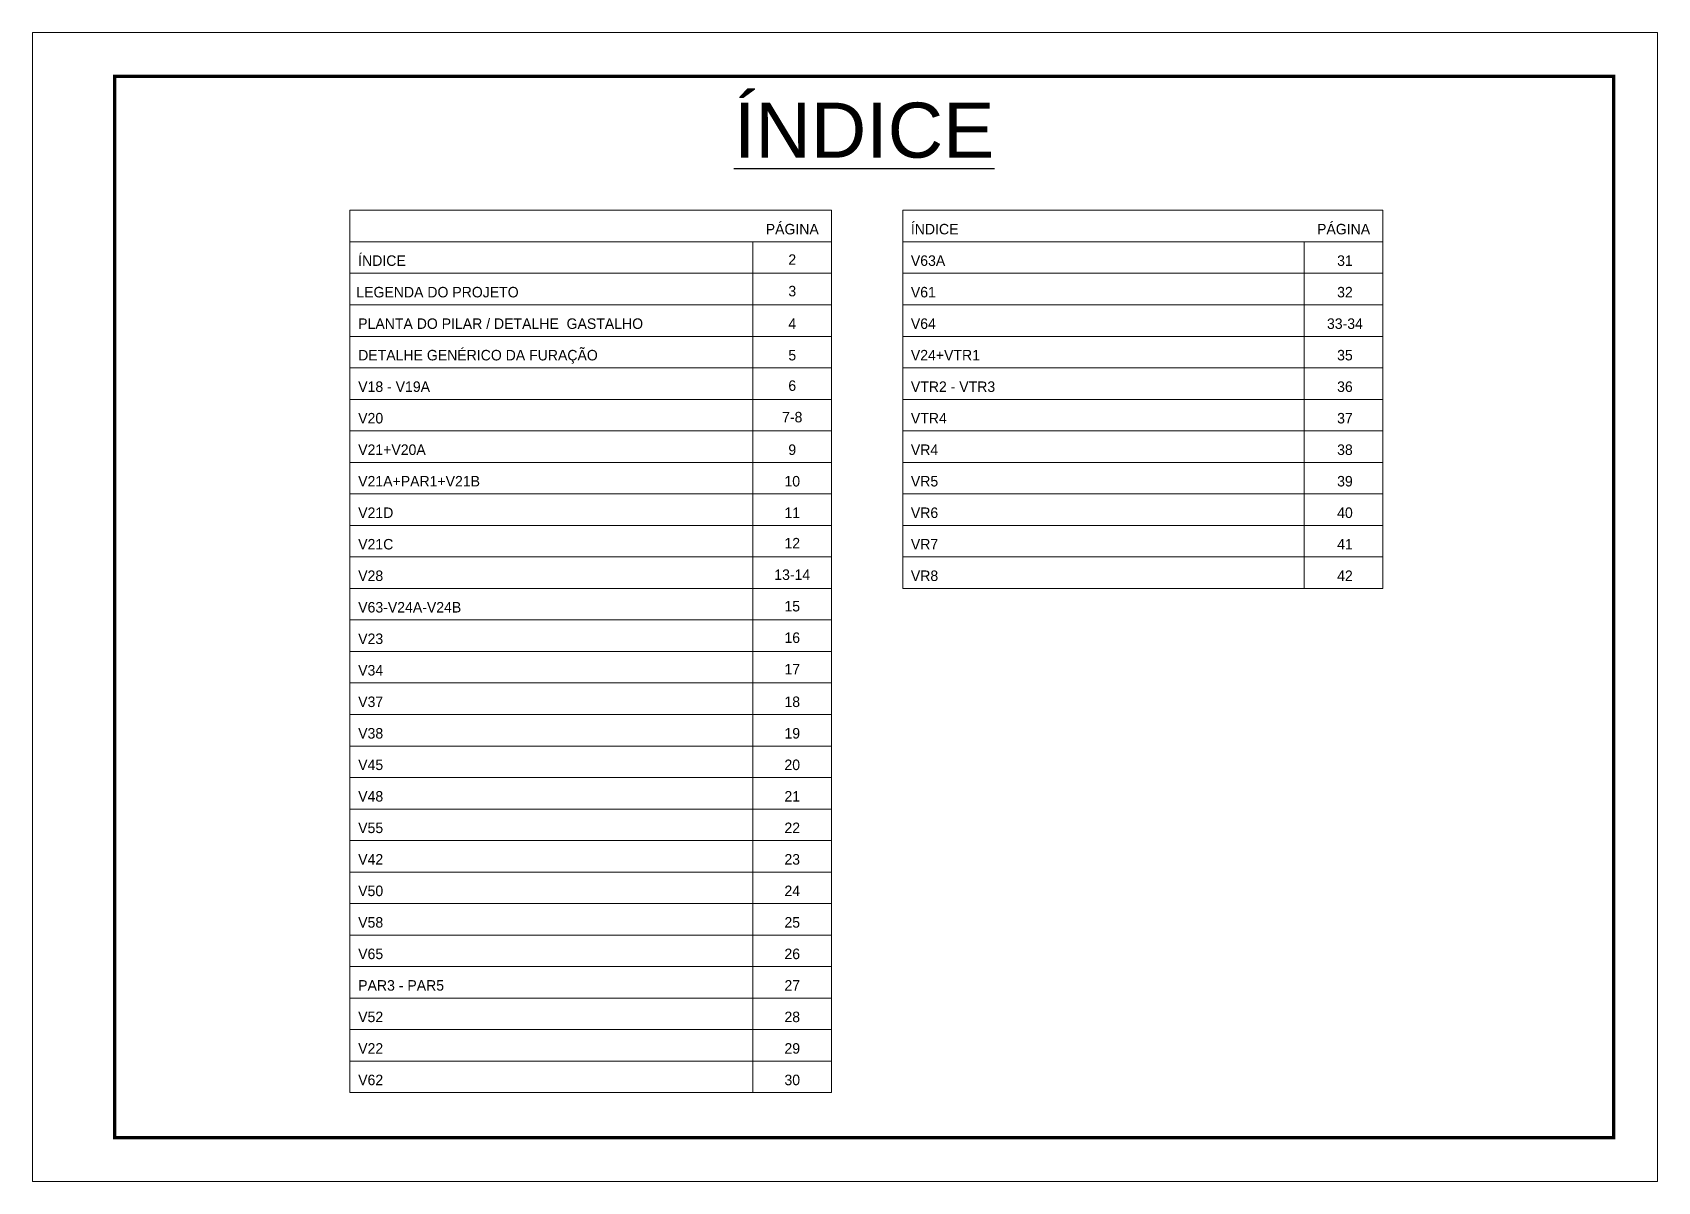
# Model space of a CAD drawing. Extents: x 0 to 6325, y 5574 to 19307.
# Drawn here: x 1585 to 3070, y 17060 to 18110 of the extents above; entities that cross this region are included whole.
import ezdxf
from ezdxf.enums import TextEntityAlignment as Align

# ---------------------------------------------------------------- set-up
doc = ezdxf.new("R2010")
doc.units = 0
doc.layers.add('CARIMBO', color=255, linetype='Continuous', lineweight=9)
doc.layers.add('Folhas', color=255, linetype='Continuous', lineweight=9)
doc.styles.add('arial', font='arial.ttf')
doc.styles.add('Tecnologia', font='')
doc.styles.get('Tecnologia').set_extended_font_data('Forgotten Futurist')

msp = doc.modelspace()

# ---------------------------------------------------------------- linework, layer by layer
at = {"layer": 'CARIMBO'}
for p, q in [((1875.13, 17947.51), (2315.21, 17947.51)), ((1875.13, 17947.51), (1875.13, 17141.22)), ((2315.21, 17947.51), (2315.21, 17141.22)), ((2380.2, 17947.51), (2819.05, 17947.51)), ((2380.2, 17947.51), (2380.2, 17601.96)), ((2819.05, 17947.51), (2819.05, 17601.96)), ((1875.13, 17918.71), (2315.21, 17918.71)), ((2243.39, 17918.71), (2243.39, 17141.22)), ((2380.2, 17918.71), (2819.05, 17918.71)), ((2747.23, 17918.71), (2747.23, 17601.96)), ((1875.13, 17889.92), (2315.21, 17889.92)), ((2380.2, 17889.92), (2819.05, 17889.92)), ((1875.13, 17861.12), (2315.21, 17861.12)), ((2380.2, 17861.12), (2819.05, 17861.12)), ((1875.13, 17832.33), (2315.21, 17832.33)), ((2380.2, 17832.33), (2819.05, 17832.33)), ((1875.13, 17803.53), (2315.21, 17803.53)), ((2380.2, 17803.53), (2819.05, 17803.53)), ((1875.13, 17774.73), (2315.21, 17774.73)), ((2380.2, 17774.73), (2819.05, 17774.73)), ((1875.13, 17745.94), (2315.21, 17745.94)), ((2380.2, 17745.94), (2819.05, 17745.94)), ((1875.13, 17717.14), (2315.21, 17717.14)), ((2380.2, 17717.14), (2819.05, 17717.14)), ((1875.13, 17688.34), (2315.21, 17688.34)), ((2380.2, 17688.34), (2819.05, 17688.34)), ((1875.13, 17659.55), (2315.21, 17659.55)), ((2380.2, 17659.55), (2819.05, 17659.55)), ((1875.13, 17630.75), (2315.21, 17630.75)), ((2380.2, 17630.75), (2819.05, 17630.75)), ((1875.13, 17601.96), (2315.21, 17601.96)), ((2380.2, 17601.96), (2819.05, 17601.96)), ((1875.13, 17573.16), (2315.21, 17573.16)), ((1875.13, 17544.36), (2315.21, 17544.36)), ((1875.13, 17515.57), (2315.21, 17515.57)), ((1875.13, 17486.77), (2315.21, 17486.77)), ((1875.13, 17457.97), (2315.21, 17457.97)), ((1875.13, 17429.18), (2315.21, 17429.18)), ((1875.13, 17400.38), (2315.21, 17400.38)), ((1875.13, 17371.59), (2315.21, 17371.59)), ((1875.13, 17342.79), (2315.21, 17342.79)), ((1875.13, 17313.99), (2315.21, 17313.99)), ((1875.13, 17285.2), (2315.21, 17285.2)), ((1875.13, 17256.4), (2315.21, 17256.4)), ((1875.13, 17227.6), (2315.21, 17227.6)), ((1875.13, 17198.81), (2315.21, 17198.81)), ((1875.13, 17170.01), (2315.21, 17170.01)), ((1875.13, 17141.22), (2315.21, 17141.22))]:
    msp.add_line(p, q, dxfattribs=at)
at = {"layer": 'Folhas'}
msp.add_lwpolyline([(1585, 17060), (3070, 17060), (3070, 18110), (1585, 18110)], close=True, dxfattribs=at)
at = {"layer": 'Folhas', "color": 30, "const_width": 3}
msp.add_lwpolyline([(1660, 17100), (3030, 17100), (3030, 18070), (1660, 18070)], close=True, dxfattribs=at)

# ---------------------------------------------------------------- texts
at = {"color": 0, "linetype": 'Continuous', "ltscale": 5, "style": 'arial'}
msp.add_text('%%UÍNDICE', height=50.279, dxfattribs=at).set_placement((2345, 17995.64), align=Align.CENTER)
at = {"layer": 'CARIMBO', "style": 'Tecnologia'}
for s, height, p in [('PÁGINA', 9.599, (2279.3, 17925.52)), ('PÁGINA', 9.599, (2783.14, 17925.52)), ('2', 9.6, (2279.3, 17897.69)), ('31', 9.599, (2784.37, 17896.72)), ('3', 9.6, (2279.3, 17868.89)), ('32', 9.599, (2784.37, 17867.93)), ('4', 9.6, (2279.3, 17839.13)), ('33-34', 9.599, (2784.37, 17839.13)), ('35', 9.599, (2784.37, 17810.34)), ('5', 9.6, (2279.3, 17810.34)), ('6', 9.6, (2279.3, 17782.51)), ('36', 9.599, (2784.37, 17781.54)), ('7-8', 9.599, (2279.3, 17753.71)), ('37', 9.599, (2784.37, 17752.74)), ('9', 9.6, (2279.3, 17723.95)), ('38', 9.599, (2784.37, 17723.95)), ('10', 9.599, (2279.3, 17695.15)), ('39', 9.599, (2784.37, 17695.15)), ('11', 9.599, (2279.3, 17666.35)), ('40', 9.599, (2784.37, 17666.35)), ('12', 9.599, (2279.3, 17638.52)), ('41', 9.599, (2784.37, 17637.56)), ('13-14', 9.599, (2279.3, 17609.73)), ('42', 9.599, (2784.37, 17608.76)), ('15', 9.599, (2279.3, 17580.93)), ('16', 9.599, (2279.3, 17552.14)), ('17', 9.599, (2279.3, 17523.34)), ('18', 9.599, (2279.3, 17493.58)), ('19', 9.599, (2279.3, 17464.78)), ('20', 9.599, (2279.3, 17435.98)), ('21', 9.599, (2279.3, 17407.19)), ('22', 9.599, (2279.3, 17378.39)), ('23', 9.599, (2279.3, 17349.6)), ('24', 9.599, (2279.3, 17320.8)), ('25', 9.599, (2279.3, 17292)), ('26', 9.599, (2279.3, 17263.21)), ('27', 9.599, (2279.3, 17234.41)), ('28', 9.599, (2279.3, 17205.62)), ('29', 9.599, (2279.3, 17176.82)), ('30', 9.599, (2279.3, 17148.02))]:
    msp.add_text(s, height=height, dxfattribs=at).set_placement(p, align=Align.CENTER)
for s, height, p in [('ÍNDICE', 9.599, (2387.7, 17925.52)), ('ÍNDICE', 9.599, (1882.63, 17896.72)), ('V63A', 9.599, (2387.7, 17896.72)), ('LEGENDA DO PROJETO', 9.5987, (1880.92, 17867.93)), ('V61', 9.599, (2387.7, 17867.93)), ('PLANTA DO PILAR / DETALHE  GASTALHO ', 9.5987, (1882.63, 17839.13)), ('V64', 9.599, (2387.7, 17839.13)), ('DETALHE GENÉRICO DA FURAÇÃO', 9.5987, (1882.63, 17810.34)), ('V24+VTR1', 9.599, (2387.7, 17810.34)), ('V18 - V19A', 9.599, (1882.63, 17781.54)), ('VTR2 - VTR3', 9.5987, (2387.7, 17781.54)), ('V20', 9.599, (1882.63, 17752.74)), ('VTR4', 9.599, (2387.7, 17752.74)), ('V21+V20A', 9.599, (1882.63, 17723.95)), ('VR4', 9.599, (2387.7, 17723.95)), ('V21A+PAR1+V21B', 9.5987, (1882.63, 17695.15)), ('VR5', 9.599, (2387.7, 17695.15)), ('V21D', 9.599, (1882.63, 17666.35)), ('VR6', 9.599, (2387.7, 17666.35)), ('V21C', 9.599, (1882.63, 17637.56)), ('VR7', 9.599, (2387.7, 17637.56)), ('V28', 9.599, (1882.63, 17608.76)), ('VR8', 9.599, (2387.7, 17608.76)), ('V63-V24A-V24B', 9.5987, (1882.63, 17579.97)), ('V23', 9.599, (1882.63, 17551.17)), ('V34', 9.599, (1882.63, 17522.37)), ('V37', 9.599, (1882.63, 17493.58)), ('V38', 9.599, (1882.63, 17464.78)), ('V45', 9.599, (1882.63, 17435.98)), ('V48', 9.599, (1882.63, 17407.19)), ('V55', 9.599, (1882.63, 17378.39)), ('V42', 9.599, (1882.63, 17349.6)), ('V50', 9.599, (1882.63, 17320.8)), ('V58', 9.599, (1882.63, 17292)), ('V65', 9.599, (1882.63, 17263.21)), ('PAR3 - PAR5', 9.5987, (1882.63, 17234.41)), ('V52', 9.599, (1882.63, 17205.62)), ('V22', 9.599, (1882.63, 17176.82)), ('V62', 9.599, (1882.63, 17148.02))]:
    msp.add_text(s, height=height, dxfattribs=at).set_placement(p)

doc.saveas('drawing.dxf')
